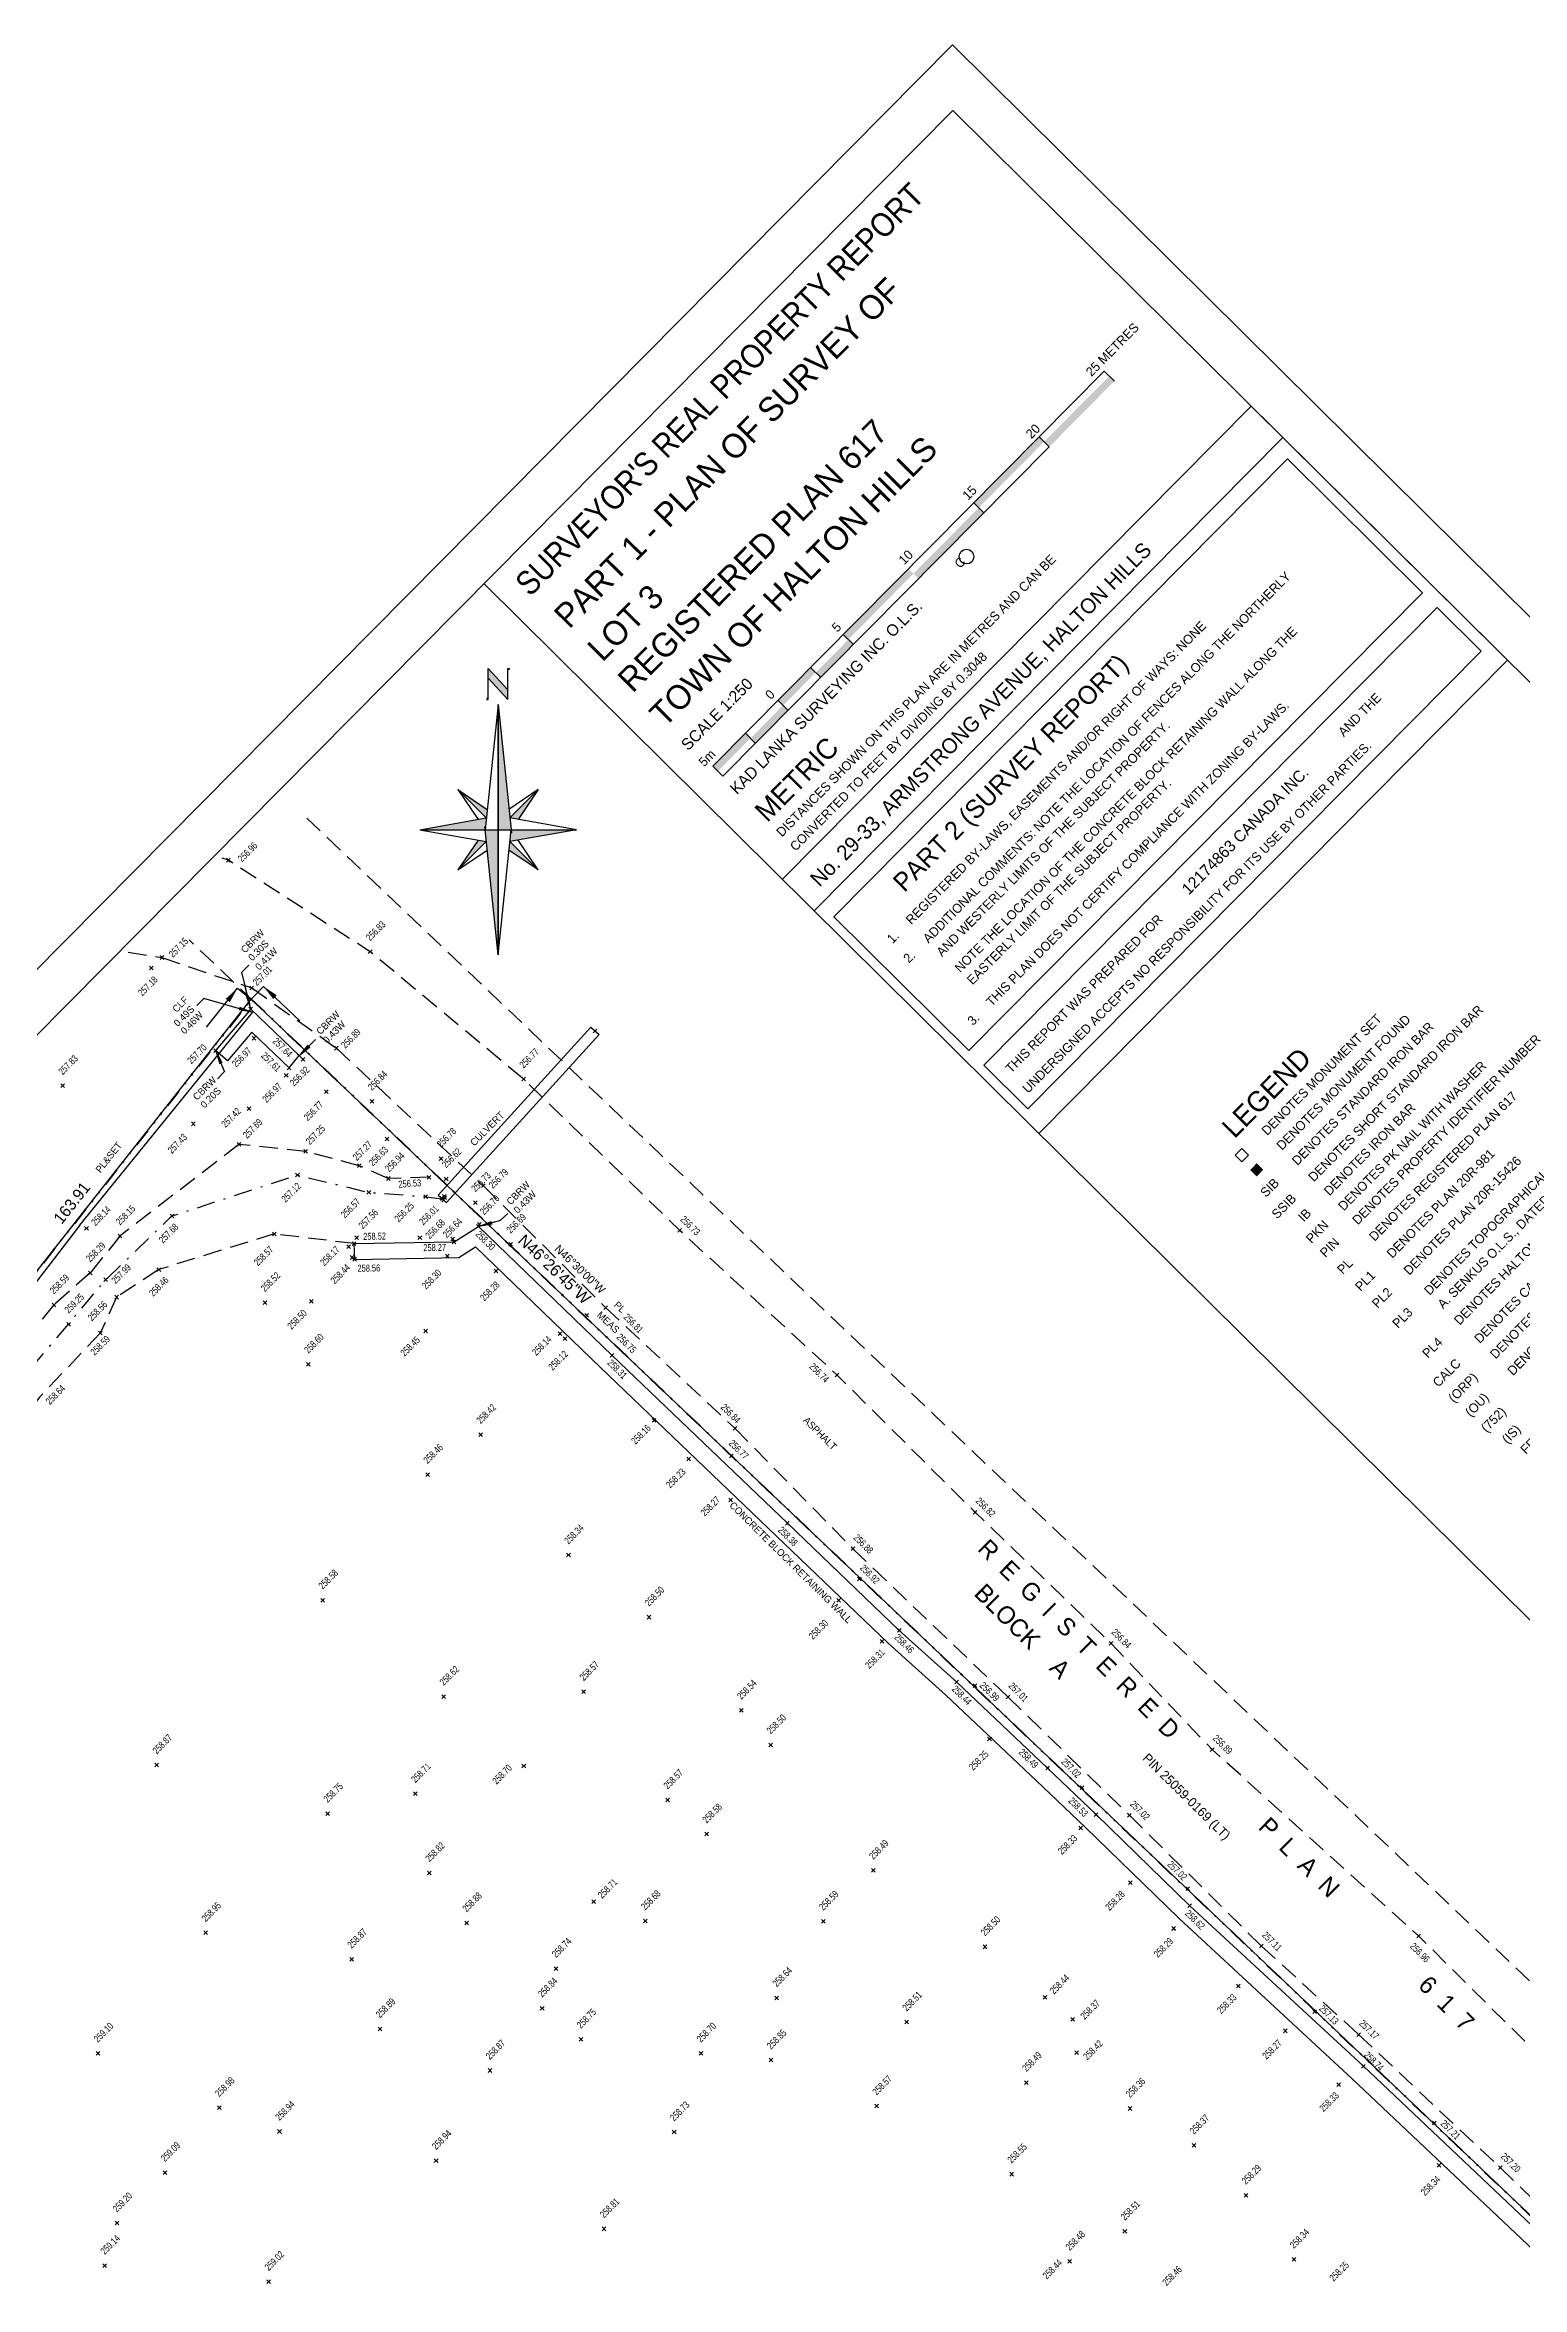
# Model space of a CAD drawing. Header units: metres. Extents: x 588040 to 588395, y 4834075 to 4834430.
# Drawn here: x 588198.2 to 588277.9, y 4834309.5 to 4834430.5 of the extents above; entities that cross this region are included whole.
import ezdxf
from ezdxf.enums import TextEntityAlignment as Align

# ---------------------------------------------------------------- set-up
doc = ezdxf.new("R2010")
doc.units = ezdxf.units.M
doc.header["$LTSCALE"] = 2
doc.header["$PDMODE"] = 3
doc.header["$PDSIZE"] = 0.1
for name, pattern in [('DASH2DOT', [1.25, 0.5, -0.25, 0, -0.25, 0, -0.25]), ('DASHDOT', [1, 0.5, -0.25, 0, -0.25]), ('DASHED', [0.75, 0.5, -0.25])]:
    doc.linetypes.add(name, pattern=pattern)
for name, color, linetype in [('A-BARS', 20, 'Continuous'), ('A-BORDER', 135, 'Continuous'), ('A-LABLE', 30, 'Continuous'), ('A-METHOD', 41, 'Continuous'), ('A-NORTH', 24, 'Continuous'), ('A-SCALE-BAR', 20, 'Continuous'), ('A-TITLE', 7, 'Continuous'), ('A-UL', 4, 'DASHED'), ('A-ULTEXT', 4, 'Continuous'), ('BEARING1', 1, 'Continuous'), ('DISTANCE1', 3, 'Continuous'), ('ELEVATION-ASPHALT', 8, 'Continuous'), ('ELEVATION-DITCH', 141, 'Continuous'), ('ELEVATION-RTWALL', 40, 'Continuous'), ('LINE-ASPHALT', 8, 'DASHED'), ('LINE-BOUNDARY', 2, 'Continuous'), ('LINE-CULVERT', 230, 'Continuous'), ('LINE-DITCH', 141, 'DASHDOT'), ('LINE-FENCE', 11, 'FENCELINE 3'), ('LINE-RTWALL', 40, 'Continuous'), ('LINE-TOP OF BANK', 21, 'DASHED'), ('LINE-WALL', 40, 'Continuous'), ('MSPOINT-ASPHALT', 8, 'Continuous'), ('MSPOINT-DITCH', 141, 'Continuous'), ('MSPOINT-GROUND', 10, 'Continuous'), ('MSPOINT-PIPE', 5, 'Continuous'), ('MSPOINT-RTWALL', 40, 'Continuous')]:
    doc.layers.add(name, color=color, linetype=linetype)
doc.layers.add('ELEVATION-GROUND', color=10, linetype='Continuous', lineweight=5)
doc.layers.add('SP-LIMIT', color=222, linetype='DASH2DOT', lineweight=50)
doc.styles.add('BEARING1', font='MSURVEY.SHX', dxfattribs={"height": 0.375})
doc.styles.add('DISTANCE1', font='MSURVEY.SHX', dxfattribs={"height": 0.375})
doc.styles.add('DS175', font='MSDASHED.SHX', dxfattribs={"height": 1.09375})
doc.styles.add('ELEVATION', font='MSURVEY.SHX', dxfattribs={"width": 0.8, "height": 0.375})
doc.styles.add('LEROY60', font='MSURVEY.SHX', dxfattribs={"height": 0.3})
doc.styles.add('LY100', font='MSURVEY.SHX', dxfattribs={"height": 3})
doc.styles.add('LY175', font='MSURVEY.SHX', dxfattribs={"height": 1.09375})
doc.styles.add('LY240', font='MSURVEY.SHX', dxfattribs={"height": 1.5})
doc.styles.add('TEXT20', font='MSURVEY.SHX', dxfattribs={"height": 1})
doc.styles.add('TEXT25', font='MSURVEY.SHX', dxfattribs={"height": 1.25})
doc.linetypes.add('FENCELINE 3', pattern='A,0.3,-0.05,["X",Standard,S=0.1,R=0,X=0,Y=-0.05],-0.125', length=0.475)

# ---------------------------------------------------------------- blocks, each defined once
blk = doc.blocks.new('NORTH2', base_point=(50.03, 147.73))
for p, q in [((45.77, 203.96), (45.77, 217.24)), ((45.77, 217.24), (54.29, 208.05)), ((45.77, 213.16), (54.29, 203.96)), ((54.29, 203.96), (54.29, 217.24)), ((54.29, 217.24), (54.84, 217.24)), ((54.84, 216.89), (54.29, 216.89)), ((54.84, 217.24), (54.84, 216.89)), ((45.77, 204.31), (45.22, 204.31)), ((45.22, 204.31), (45.22, 203.96)), ((45.22, 203.96), (45.77, 203.96)), ((50.03, 201.71), (44.41, 147.73)), ((50.03, 93.76), (50.03, 201.71)), ((50.03, 201.71), (50.03, 93.76)), ((50.03, 201.71), (55.79, 146.35)), ((32.67, 165.09), (41.4, 152.19)), ((32.67, 165.09), (45.33, 156.53)), ((32.67, 165.09), (44.94, 152.82)), ((67.39, 165.09), (54.73, 156.53)), ((55.12, 152.82), (67.39, 165.09)), ((67.39, 165.09), (58.66, 152.19)), ((16.24, 147.73), (44.94, 152.82)), ((16.24, 147.73), (83.82, 147.73)), ((16.24, 147.73), (44.94, 142.65)), ((50.03, 93.76), (44.27, 149.12)), ((50.03, 93.76), (55.65, 147.73)), ((83.82, 147.73), (55.12, 152.82)), ((83.82, 147.73), (55.12, 142.65)), ((41.4, 143.28), (32.67, 130.38)), ((32.67, 130.38), (44.94, 142.65)), ((32.67, 130.38), (45.33, 138.94)), ((67.39, 130.38), (54.73, 138.94)), ((55.12, 142.65), (67.39, 130.38)), ((67.39, 130.38), (58.66, 143.28))]:
    blk.add_line(p, q)
for points in [[(45.77, 217.24), (45.77, 213.16), (54.29, 208.05), (54.29, 203.96)], [(54.29, 217.24), (54.29, 216.89), (54.84, 217.24), (54.84, 216.89)], [(45.22, 203.96), (45.22, 204.31), (45.77, 203.96), (45.77, 204.31)], [(50.03, 147.74), (55.65, 147.73), (50.03, 201.71)], [(44.94, 152.82), (45.33, 156.53), (32.67, 165.09)], [(55.12, 152.82), (58.66, 152.19), (67.39, 165.09)], [(44.94, 152.82), (44.41, 147.73), (16.24, 147.73)], [(44.41, 147.73), (50.03, 147.73), (50.03, 93.76)], [(55.65, 147.73), (55.12, 142.65), (83.82, 147.73)], [(44.94, 142.65), (41.4, 143.28), (32.67, 130.38)], [(55.12, 142.65), (54.73, 138.94), (67.39, 130.38)]]:
    blk.add_solid(points)
blk = doc.blocks.new('NORTH 2')
at = {"xscale": 0.5, "yscale": 0.5, "zscale": 0.5}
blk.add_blockref('NORTH2', (0, 0), dxfattribs=at)
blk = doc.blocks.new('IB_OPEN')
at = {"layer": 'A-BARS'}
for p, q in [((-0.25, -0.25), (-0.25, 0.25)), ((-0.25, 0.25), (0.25, 0.25)), ((0.25, 0.25), (0.25, -0.25)), ((0.25, -0.25), (-0.25, -0.25))]:
    blk.add_line(p, q, dxfattribs=at)
blk = doc.blocks.new('MMARR')
for p, q in [((0.5, 0), (3, 0.25)), ((0.03, 0), (5, 0)), ((0.5, 0), (3, -0.25))]:
    blk.add_line(p, q)
blk.add_solid([(0.5, 0), (3, 0.25), (0.5, 0), (3, -0.25)])

msp = doc.modelspace()

# ---------------------------------------------------------------- linework, layer by layer
at = {"layer": 'A-BARS'}
msp.add_solid([(588263.25, 4834369.79, -173.06), (588263.6, 4834370.15, -173.06), (588263.6, 4834369.44, -173.06), (588263.95, 4834369.8, -173.06)], dxfattribs=at)
at = {"layer": 'A-BORDER', "color": 1}
for p in [(588040.02, 4834221.38), (588395.05, 4834283.97)]:
    msp.add_line(p, (588247.19, 4834430.47), dxfattribs=at)
at = {"layer": 'A-BORDER', "color": 2}
for p, q in [((588043.55, 4834221.4), (588247.21, 4834426.94)), ((588247.21, 4834426.94), (588391.52, 4834283.95))]:
    msp.add_line(p, q, dxfattribs=at)
at = {"layer": 'A-BORDER', "color": 135}
for p, q in [((588240.8, 4834383.45, 509.08), (588265.26, 4834408.14, 509.08)), ((588265.26, 4834408.14, 509.08), (588272.54, 4834400.92, 509.08)), ((588248.08, 4834376.23, 509.08), (588272.54, 4834400.92, 509.08)), ((588248.88, 4834375.44, 509.08), (588273.34, 4834400.13, 509.08)), ((588273.34, 4834400.13, 509.08), (588275.72, 4834397.77, 509.08)), ((588251.26, 4834373.08, 509.08), (588275.72, 4834397.77, 509.08)), ((588240.8, 4834383.45, 509.08), (588248.08, 4834376.23, 509.08)), ((588248.88, 4834375.44, 509.08), (588251.26, 4834373.08, 509.08))]:
    msp.add_line(p, q, dxfattribs=at)
at = {"layer": 'A-LABLE'}
for p, q in [((588208.86, 4834380.46, -193.01), (588209.23, 4834380.83, -193.01)), ((588206.96, 4834377.49, -0.39), (588208.62, 4834379.59, -0.39)), ((588208.62, 4834379.59, -0.39), (588209.37, 4834379, -0.39)), ((588209.34, 4834378.47), (588208.86, 4834380.46, -193.01)), ((588210.03, 4834379.69, -0.39), (588209.37, 4834379, -0.39)), ((588211.98, 4834377.84, -0.39), (588210.03, 4834379.69, -0.39)), ((588206.43, 4834378.67), (588206.81, 4834379.04)), ((588209.44, 4834378.29, 258.04), (588206.81, 4834379.04)), ((588207.54, 4834374.7), (588207.91, 4834375.08)), ((588222.82, 4834367.08), (588223.2, 4834367.45))]:
    msp.add_line(p, q, dxfattribs=at)
at = {"layer": 'A-LABLE', "color": 30}
for points in [[(588208.21, 4834378.84, -0.39), (588208.62, 4834379.59, -0.39), (588207.99, 4834379.02, -0.39)], [(588210.74, 4834379.21, -0.39), (588210.03, 4834379.69, -0.39), (588210.55, 4834379.01, -0.39)]]:
    msp.add_solid(points, dxfattribs=at)
at = {"layer": 'A-SCALE-BAR', "color": 1}
for p, q in [((588255.38, 4834412.88), (588251.86, 4834409.33)), ((588255.93, 4834412.34), (588255.38, 4834412.88)), ((588255.93, 4834412.34), (588255.38, 4834412.88)), ((588234.26, 4834391.57), (588251.86, 4834409.33)), ((588252.41, 4834408.79), (588234.81, 4834391.03)), ((588252.41, 4834408.79), (588251.86, 4834409.33)), ((588248.89, 4834405.23), (588248.34, 4834405.78)), ((588248.89, 4834405.23), (588248.34, 4834405.78)), ((588241.85, 4834398.13), (588241.3, 4834398.68)), ((588240.09, 4834396.35), (588239.54, 4834396.9)), ((588238.33, 4834394.58), (588237.78, 4834395.13)), ((588236.57, 4834392.8), (588236.02, 4834393.35)), ((588234.81, 4834391.03), (588234.26, 4834391.57))]:
    msp.add_line(p, q, dxfattribs=at)
for points in [[(588252.13, 4834409.06), (588252.41, 4834408.79), (588255.65, 4834412.61), (588255.93, 4834412.34)], [(588248.34, 4834405.78), (588248.61, 4834405.51), (588251.86, 4834409.33), (588252.13, 4834409.06)], [(588245.09, 4834401.96), (588245.37, 4834401.68), (588248.61, 4834405.51), (588248.89, 4834405.23)], [(588241.3, 4834398.68), (588241.58, 4834398.4), (588244.82, 4834402.23), (588245.09, 4834401.96)], [(588239.82, 4834396.63), (588240.09, 4834396.35), (588241.58, 4834398.4), (588241.85, 4834398.13)], [(588237.78, 4834395.13), (588238.06, 4834394.85), (588239.54, 4834396.9), (588239.82, 4834396.63)], [(588236.3, 4834393.08), (588236.57, 4834392.8), (588238.06, 4834394.85), (588238.33, 4834394.58)], [(588234.26, 4834391.57), (588234.54, 4834391.3), (588236.02, 4834393.35), (588236.3, 4834393.08)]]:
    msp.add_solid(points, dxfattribs=at)
at = {"layer": 'A-TITLE', "color": 2}
for p, q in [((588238.02, 4834385.47), (588263.31, 4834410.99)), ((588263.31, 4834410.99), (588276.79, 4834397.62)), ((588239.74, 4834383.77), (588265.02, 4834409.29)), ((588221.92, 4834401.42), (588312.61, 4834311.56)), ((588251.85, 4834371.76), (588277.14, 4834397.28))]:
    msp.add_line(p, q, dxfattribs=at)
at = {"layer": 'A-TITLE', "color": 3}
msp.add_circle((588247.95, 4834402.87), 0.396, dxfattribs=at)
at = {"layer": 'A-UL', "extrusion": (-0.001402, 0.001333, 0.999998)}
msp.add_line((588342.45, 4834265.08, -0.05), (588212.37, 4834388.76, -0.4), dxfattribs=at)
at = {"layer": 'A-UL'}
msp.add_line((588209.51, 4834378.87), (588206.01, 4834382.21), dxfattribs=at)
at = {"layer": 'LINE-ASPHALT', "flags": 128}
msp.add_lwpolyline([(588339.73, 4834263.58), (588333.72, 4834269.12), (588325.87, 4834276.89), (588316.76, 4834285.89), (588309.45, 4834293.16), (588302.35, 4834299.82), (588294.24, 4834307.28), (588286.87, 4834314.28), (588280.67, 4834320.22), (588272.34, 4834328.47), (588261.2, 4834338.53), (588255.74, 4834344.26), (588248.41, 4834351.33), (588240.96, 4834358.74), (588232.48, 4834366.53), (588224.06, 4834374.69), (588215.78, 4834381.56), (588208.13, 4834386.5), (588207.8, 4834386.61)], dxfattribs=at)
at = {"layer": 'LINE-ASPHALT', "elevation": 257.47}
msp.add_lwpolyline([(588202.72, 4834381.54), (588204.55, 4834381.25), (588209.39, 4834379.61), (588213.96, 4834376.36), (588221.89, 4834368.94), (588228.48, 4834362.37), (588235.46, 4834355.86), (588241.82, 4834349.36), (588250.18, 4834341.37), (588256.74, 4834334.99), (588263.86, 4834327.93), (588269.1, 4834323.16), (588276.74, 4834315.98), (588281.45, 4834311.45), (588288.53, 4834304.62), (588296.2, 4834297.25), (588299.67, 4834294), (588305.55, 4834288.87), (588313.5, 4834281.31), (588319.21, 4834275.72), (588324.4, 4834270.98), (588328.07, 4834267.07), (588332.36, 4834262.93), (588334.43, 4834260.66)], dxfattribs=at)
at = {"layer": 'LINE-BOUNDARY'}
for p in [(588107.83, 4834250.33), (588334.05, 4834260.45)]:
    msp.add_line(p, (588209.37, 4834379), dxfattribs=at)
at = {"layer": 'LINE-CULVERT'}
for p, q in [((588219.45, 4834368.44), (588227.69, 4834377.49)), ((588219.89, 4834368.04), (588228.13, 4834377.09)), ((588227.69, 4834377.49), (588228.13, 4834377.09)), ((588219.45, 4834368.44), (588219.89, 4834368.04))]:
    msp.add_line(p, q, dxfattribs=at)
at = {"layer": 'LINE-DITCH', "flags": 128}
msp.add_lwpolyline([(588109.7, 4834249.63), (588112.03, 4834252.38), (588112.09, 4834252.39), (588117.42, 4834259.13), (588122.02, 4834265.07), (588128.12, 4834272.2), (588133.92, 4834280.04), (588137.5, 4834284.66), (588141.4, 4834289.72), (588141.4, 4834289.71), (588146.55, 4834296.45), (588150.86, 4834301.6), (588154.66, 4834305.29), (588158.91, 4834311.43), (588163.81, 4834316.11), (588168.53, 4834324.31), (588174.03, 4834331.24), (588178.83, 4834337.83), (588182.49, 4834341.84), (588185.61, 4834345.01), (588187.31, 4834347.13), (588195.21, 4834356.38), (588201.52, 4834363.88), (588205.09, 4834367.31), (588211.86, 4834369.52), (588215.71, 4834368.58), (588218.78, 4834368.35), (588219.67, 4834368.24)], dxfattribs=at)
at = {"layer": 'LINE-FENCE'}
for q in [(588209.44, 4834378.29, 258.04), (588195.69, 4834361.08, 258.58)]:
    msp.add_line((588200.12, 4834366.81, 258.25), q, dxfattribs=at)
at = {"layer": 'LINE-RTWALL'}
for p, q in [((588209.34, 4834378.47), (588207.44, 4834376.23)), ((588211.95, 4834375.96), (588209.34, 4834378.47)), ((588209.4, 4834377.23), (588208.09, 4834375.68)), ((588211.41, 4834375.3), (588209.4, 4834377.23)), ((588208.09, 4834375.68), (588207.44, 4834376.23)), ((588211.41, 4834375.3), (588211.95, 4834375.96))]:
    msp.add_line(p, q, dxfattribs=at)
at = {"layer": 'LINE-TOP OF BANK', "elevation": 256.53}
msp.add_lwpolyline([(588218.96, 4834369.4), (588216.76, 4834369.33), (588215.19, 4834370.02), (588212.3, 4834370.79), (588208.7, 4834371.17), (588202.29, 4834366.23), (588200.68, 4834364.24), (588198.72, 4834362.51), (588196.14, 4834359.36), (588193.91, 4834356.57)], dxfattribs=at)
at = {"layer": 'LINE-TOP OF BANK'}
msp.add_lwpolyline([(588214.91, 4834365.82), (588210.61, 4834366.34), (588204.38, 4834364.42), (588202.1, 4834362.93), (588201.22, 4834360.99), (588197.97, 4834357.56), (588195.49, 4834354.39), (588190.37, 4834348.6), (588182.13, 4834337.91), (588179.47, 4834333.22), (588174.15, 4834328.25), (588171.13, 4834324), (588164.47, 4834315.3), (588158.68, 4834308.49)], dxfattribs=at)
at = {"layer": 'LINE-WALL'}
for p, q in [((588220.31, 4834365.91), (588221.62, 4834366.75)), ((588221.62, 4834366.75), (588228.83, 4834359.79)), ((588214.91, 4834365.82), (588220.31, 4834365.91)), ((588214.95, 4834364.97), (588214.91, 4834365.82)), ((588214.95, 4834364.97), (588220.57, 4834365.07)), ((588220.57, 4834365.07), (588221.47, 4834365.64)), ((588221.47, 4834365.64), (588228.23, 4834359.11)), ((588228.23, 4834359.11), (588237.69, 4834350.05)), ((588228.83, 4834359.79), (588238.29, 4834350.74)), ((588238.29, 4834350.74), (588244.32, 4834344.96)), ((588237.69, 4834350.05), (588243.72, 4834344.27)), ((588243.72, 4834344.27), (588246.82, 4834341.48)), ((588244.32, 4834344.96), (588247.42, 4834342.17)), ((588247.42, 4834342.17), (588252.32, 4834337.53)), ((588246.82, 4834341.48), (588251.72, 4834336.85)), ((588252.32, 4834337.53), (588254.94, 4834335.02)), ((588251.72, 4834336.85), (588254.35, 4834334.34)), ((588254.94, 4834335.02), (588259.99, 4834330.11)), ((588254.35, 4834334.34), (588259.4, 4834329.43)), ((588259.99, 4834330.11), (588269.36, 4834321.45)), ((588259.4, 4834329.43), (588268.76, 4834320.77)), ((588269.36, 4834321.45), (588282.96, 4834308.57)), ((588268.76, 4834320.77), (588282.37, 4834307.89))]:
    msp.add_line(p, q, dxfattribs=at)
at = {"layer": 'MSPOINT-ASPHALT'}
for p in [(588208.13, 4834386.5, 256.96), (588204.55, 4834381.25, 257.15), (588215.78, 4834381.56, 256.83), (588209.39, 4834379.61, 257.01), (588213.96, 4834376.36, 256.89), (588224.06, 4834374.69, 256.77), (588221.89, 4834368.94, 256.79), (588232.48, 4834366.53, 256.73), (588228.48, 4834362.37, 256.81), (588240.96, 4834358.74, 256.74), (588235.46, 4834355.86, 256.84), (588248.41, 4834351.33, 256.82), (588241.82, 4834349.36, 256.88), (588255.74, 4834344.26, 256.84), (588250.18, 4834341.37, 257.01), (588261.2, 4834338.53, 256.89), (588256.74, 4834334.99, 257.02), (588272.34, 4834328.47, 256.96), (588263.86, 4834327.93, 257.11), (588269.1, 4834323.16, 257.17), (588276.74, 4834315.98, 257.2)]:
    msp.add_point(p, dxfattribs=at)
at = {"layer": 'MSPOINT-DITCH'}
for p in [(588211.86, 4834369.52, 257.12), (588215.71, 4834368.58, 256.57), (588205.09, 4834367.31, 257.68), (588218.78, 4834368.35, 256.25), (588219.67, 4834368.24, 256.01), (588201.52, 4834363.88, 257.99)]:
    msp.add_point(p, dxfattribs=at)
at = {"layer": 'MSPOINT-GROUND'}
for p in [(588203.97, 4834380.69, 257.18), (588209.52, 4834376.9, 256.97), (588212.15, 4834375.76, 256.92), (588211.25, 4834374.9, 256.97), (588199.19, 4834374.33, 257.83), (588213.41, 4834374.01, 256.77), (588215.88, 4834373.49, 256.84), (588206.24, 4834372.28, 257.43), (588209.24, 4834373.1, 257.42), (588208.7, 4834371.17, 257.69), (588212.3, 4834370.79, 257.25), (588216.69, 4834371.46, 256.63), (588215.19, 4834370.02, 257.27), (588219.6, 4834370.4, 256.78), (588216.76, 4834369.33, 256.94), (588218.96, 4834369.4, 256.53), (588219.88, 4834369.31, 256.62), (588221.46, 4834368.02, 256.73), (588200.48, 4834366.64, 258.14), (588202.29, 4834366.23, 258.15), (588210.61, 4834366.34, 258.57), (588215.06, 4834366.14, 257.56), (588218.46, 4834366.14, 256.68), (588220.23, 4834366.07, 256.64), (588221.67, 4834366.86, 256.7), (588214.62, 4834365.65, 258.17), (588214.8, 4834365.07, 258.44), (588219.94, 4834365.15, 258.3), (588223.36, 4834365.78, 256.69), (588200.68, 4834364.24, 258.29), (588204.38, 4834364.42, 258.46), (588222.57, 4834364.34, 258.28), (588198.72, 4834362.51, 258.59), (588202.1, 4834362.93, 258.56), (588210.1, 4834362.63, 258.52), (588212.61, 4834362.71, 258.5), (588199.52, 4834361.46, 259.25), (588218.77, 4834361.1, 258.45), (588227.46, 4834361.95, 256.75), (588201.22, 4834360.99, 258.59), (588226.02, 4834360.96, 258.14), (588226.29, 4834360.69, 258.12), (588212.45, 4834359.31, 258.6), (588231.09, 4834356.29, 258.16), (588221.74, 4834355.51, 258.42), (588232.96, 4834354.2, 258.23), (588235.27, 4834354.36, 256.77), (588218.88, 4834353.36, 258.46), (588235.23, 4834351.99, 258.27), (588226.48, 4834349.02, 258.34), (588213.22, 4834346.58, 258.58), (588242.17, 4834347.73, 256.92), (588230.82, 4834345.67, 258.5), (588241.06, 4834346.58, 258.3), (588243.39, 4834344.36, 258.31), (588248.41, 4834341.98, 256.99), (588219.75, 4834341.39, 258.62), (588227.3, 4834341.65, 258.57), (588235.8, 4834340.64, 258.54), (588237.39, 4834338.78, 258.5), (588249.19, 4834339.1, 258.25), (588204.27, 4834337.7, 258.87), (588224.07, 4834337.64, 258.7), (588218.22, 4834336.15, 258.71), (588231.83, 4834335.81, 258.57), (588254.18, 4834336.48, 257.02), (588213.49, 4834335.08, 258.75), (588233.93, 4834333.97, 258.58), (588254.1, 4834334.3, 258.33), (588218.98, 4834331.88, 258.82), (588242.92, 4834332.01, 258.49), (588256.79, 4834331.35, 258.28), (588259.88, 4834331.03, 257.02), (588227.83, 4834330.33, 258.71), (588206.91, 4834328.65, 258.95), (588220.98, 4834329.18, 258.88), (588230.62, 4834329.29, 258.68), (588240.22, 4834329.26, 258.59), (588259.12, 4834328.89, 258.29), (588259.12, 4834328.88, 258.31), (588248.95, 4834327.89, 258.5), (588214.78, 4834327.22, 258.87), (588225.81, 4834326.71, 258.74), (588237.71, 4834325.13, 258.64), (588252.18, 4834325.17, 258.44), (588262.62, 4834325.77, 258.33), (588225.06, 4834324.57, 258.84), (588244.72, 4834323.83, 258.51), (588253.68, 4834323.98, 258.37), (588266.73, 4834324.39, 257.13), (588216.31, 4834323.46, 258.89), (588227.15, 4834322.9, 258.75), (588265.14, 4834323.36, 258.27), (588201.1, 4834322.15, 259.1), (588222.24, 4834321.22, 258.87), (588233.62, 4834322.15, 258.7), (588237.41, 4834321.78, 258.85), (588253.89, 4834322.18, 258.42), (588251.18, 4834320.57, 258.49), (588268.03, 4834320.45, 258.33), (588207.64, 4834319.21, 258.98), (588243.1, 4834319.3, 258.57), (588256.77, 4834319.17, 258.36), (588210.89, 4834317.93, 258.94), (588232.18, 4834317.9, 258.73), (588273.18, 4834318.39, 257.21), (588219.34, 4834316.36, 258.94), (588260.22, 4834317.18, 258.37), (588204.71, 4834315.71, 259.09), (588250.38, 4834315.63, 258.55), (588273.44, 4834316.11, 258.34), (588263.02, 4834314.49, 258.29), (588202.12, 4834312.99, 259.2), (588228.4, 4834312.68, 258.81), (588256.49, 4834312.55, 258.51), (588201.46, 4834310.69, 259.14), (588253.52, 4834310.92, 258.48), (588265.61, 4834311.03, 258.34), (588210.31, 4834309.83, 259.02)]:
    msp.add_point(p, dxfattribs=at)
at = {"layer": 'MSPOINT-PIPE'}
for p in [(588227.91, 4834377.29, 256.05), (588219.78, 4834368.37, 256.28), (588219.66, 4834368.26, 255.77), (588219.75, 4834368.18, 255.79), (588219.79, 4834368.29, 256.3)]:
    msp.add_point(p, dxfattribs=at)
at = {"layer": 'MSPOINT-RTWALL'}
for p in [(588209.34, 4834378.47, 257.75), (588207.44, 4834376.23, 257.7), (588211.95, 4834375.96, 257.64), (588211.41, 4834375.3, 257.61), (588221.62, 4834366.75, 258.3), (588214.91, 4834365.82, 258.52), (588214.95, 4834364.97, 258.56), (588220.31, 4834365.91, 258.27), (588228.83, 4834359.79, 258.31), (588238.29, 4834350.74, 258.38), (588244.32, 4834344.96, 258.46), (588247.42, 4834342.17, 258.44), (588252.32, 4834337.53, 258.49), (588254.94, 4834335.02, 258.53), (588259.99, 4834330.11, 258.62), (588269.36, 4834321.45, 258.74)]:
    msp.add_point(p, dxfattribs=at)
at = {"layer": 'SP-LIMIT'}
msp.add_lwpolyline([(588107.83, 4834250.33), (588209.37, 4834379), (588334.05, 4834260.45), (588310.72, 4834247.59, 0.070682), (588206.3, 4834169.04), (588197.97, 4834160.63)], format="xyb", close=True, dxfattribs=at)

# ---------------------------------------------------------------- block references
at = {"layer": 'A-BARS', "rotation": 45.26363660386469}
msp.add_blockref('IB_OPEN', (588262.8, 4834370.59, -173.06), dxfattribs=at)
at = {"layer": 'A-LABLE', "xscale": 0.2499999999999999, "yscale": 0.2499999999999999, "zscale": 0.2499999999999999}
for p, rotation in [((588209.34, 4834378.46), 103.6437997852642), ((588209.45, 4834378.29, 258.04), 164.0953267696816), ((588207.44, 4834376.24), 292.3292327829932), ((588211.95, 4834375.95), 44.65049972709166), ((588221.62, 4834366.75), 15.17407365000432)]:
    msp.add_blockref('MMARR', p, dxfattribs=dict(at, rotation=rotation))
at = {"layer": 'A-NORTH', "xscale": 0.25, "yscale": 0.25, "zscale": 0.25}
msp.add_blockref('NORTH 2', (588222.68, 4834388.14), dxfattribs=at)

# ---------------------------------------------------------------- texts
at = {"layer": 'A-LABLE', "style": 'DISTANCE1'}
for s, p in [('CBRW', (588209.57, 4834382)), ('0.30S', (588209.89, 4834381.5)), ('0.41W', (588210.31, 4834381.05)), ('CLF', (588205.67, 4834378.59)), ('0.49S', (588205.87, 4834377.96)), ('0.46W', (588206.29, 4834377.6)), ('CBRW', (588213.64, 4834377.6)), ('0.43W', (588213.97, 4834377.1)), ('CBRW', (588206.98, 4834374.06)), ('0.20S', (588207.31, 4834373.56)), ('CBRW', (588223.9, 4834368.42)), ('0.43W', (588224.26, 4834367.93))]:
    msp.add_text(s, height=0.375, rotation=45.1366, dxfattribs=at).set_placement(p, align=Align.CENTER)
at = {"layer": 'A-LABLE', "style": 'LEROY60'}
for s, rotation, p in [('CULVERT', 45.2637, (588221.4, 4834371.05, -224.39)), ('ASPHALT', 315.2637, (588239.11, 4834356.25, -224.39)), ('CONCRETE BLOCK RETAINING WALL', 315.2637, (588235.13, 4834351.67, -224.39))]:
    msp.add_text(s, height=0.375, rotation=rotation, dxfattribs=at).set_placement(p)
at = {"layer": 'A-METHOD', "style": 'LEROY60'}
for s, rotation, p in [('PL&SET', 51.7205, (588201.23, 4834369.6, -683.96)), ('PL', 316.4452, (588228.9, 4834362.47, -683.96)), ('MEAS', 316.4452, (588227.98, 4834361.93, -943.91))]:
    msp.add_text(s, height=0.375, rotation=rotation, dxfattribs=at).set_placement(p)
at = {"layer": 'A-METHOD', "style": 'BEARING1'}
msp.add_text('N46°30\'00"W', height=0.4375, rotation=316.4452, dxfattribs=at).set_placement((588226.95, 4834364.28, -346.13), align=Align.CENTER)
at = {"layer": 'A-SCALE-BAR', "color": 30, "lineweight": 0, "style": 'TEXT20'}
for s, p in [('25 METRES', (588254.69, 4834412.55)), ('20', (588251.45, 4834409.2)), ('15', (588248.03, 4834405.88)), ('10', (588244.59, 4834402.4)), ('5', (588240.98, 4834398.76)), ('0', (588237.39, 4834395.13)), ('5m', (588233.8, 4834391.51))]:
    msp.add_text(s, height=0.498, rotation=45.2636, dxfattribs=at).set_placement(p)
at = {"layer": 'A-SCALE-BAR', "color": 3, "style": 'TEXT25'}
for s, p in [('KAD LANKA SURVEYING INC. O.L.S.', (588235.57, 4834390)), ('SCALE 1:250', (588232.93, 4834392.37))]:
    msp.add_text(s, height=0.6219, rotation=45.2636, dxfattribs=at).set_placement(p)
at = {"layer": 'A-TITLE', "color": 2, "style": 'LY240', "width": 0.9}
msp.add_text("SURVEYOR'S REAL PROPERTY REPORT", height=1.2875, rotation=45.2636, dxfattribs=at).set_placement((588224.41, 4834400.67, -164.54))
at = {"layer": 'A-TITLE', "color": 2}
for s, height, style, p in [('PART 1 - PLAN OF SURVEY OF', 1.3, 'LY240', (588226.51, 4834398.93, -164.54)), ('REGISTERED PLAN 617', 1.3, 'LY240', (588229.94, 4834395.47, -164.54)), ('TOWN OF HALTON HILLS', 1.3, 'LY240', (588231.66, 4834393.61, -164.54)), ('LOT 3', 1.3, 'LY240', (588228.31, 4834397.14, -164.54)), ('METRIC', 1.094, 'LY175', (588237.2, 4834388.49)), ('LEGEND', 1.094, 'LY175', (588262.4, 4834371.44, 27.39))]:
    msp.add_text(s, height=height, rotation=45.2636, dxfattribs=dict(at, style=style)).set_placement(p)
at = {"layer": 'A-TITLE', "color": 3}
for s, height, style, p in [('No. 29-33, ARMSTRONG AVENUE, HALTON HILLS', 0.8125, 'LY175', (588240.02, 4834385.01, 509.08)), ('  C', 0.498, 'LY100', (588247.34, 4834401.94)), ('PART 2 (SURVEY REPORT)', 0.9939, 'LY175', (588244.6, 4834384.73, 509.08))]:
    msp.add_text(s, height=height, rotation=45.2636, dxfattribs=dict(at, style=style)).set_placement(p)
at = {"layer": 'A-TITLE', "color": 1, "style": 'LY100'}
for s, height, p in [('DISTANCES SHOWN ON THIS PLAN ARE IN METRES AND CAN BE', 0.4999, (588237.99, 4834387.72)), ('ADDITIONAL COMMENTS: NOTE THE LOCATION OF FENCES ALONG THE NORTHERLY ', 0.5, (588245.9, 4834381.99, 509.08)), ('REGISTERED BY-LAWS, EASEMENTS AND/OR RIGHT OF WAYS: NONE', 0.5, (588244.97, 4834382.99, 509.08)), ('NOTE THE LOCATION OF THE CONCRETE BLOCK RETAINING WALL ALONG THE ', 0.5, (588247.61, 4834380.4, 509.08)), ('CONVERTED TO FEET BY DIVIDING BY 0.3048', 0.4999, (588238.73, 4834386.95)), ('AND THE', 0.5, (588268.3, 4834393.13, 509.08)), ('AND WESTERLY LIMITS OF THE SUBJECT PROPERTY.', 0.5, (588246.63, 4834381.26, 509.08)), ('THIS PLAN DOES NOT CERTIFY COMPLIANCE WITH ZONING BY-LAWS.', 0.5, (588249.31, 4834378.57, 509.08)), (' UNDERSIGNED ACCEPTS NO RESPONSIBILITY FOR ITS USE BY OTHER PARTIES.', 0.5, (588251.14, 4834373.76, 509.08)), ('EASTERLY LIMIT OF THE SUBJECT PROPERTY.', 0.5, (588248.27, 4834379.74, 509.08)), ('THIS REPORT WAS PREPARED FOR  ', 0.5, (588250.36, 4834374.98, 509.08)), ('1.', 0.5, (588243.96, 4834381.97, 509.08)), ('2.', 0.5, (588244.84, 4834380.92, 509.08)), ('DENOTES MONUMENT SET', 0.4999, (588264.17, 4834371.62, -173.06)), ('DENOTES SHORT STANDARD IRON BAR', 0.4999, (588266.69, 4834369.12, -173.06)), ('3.', 0.5, (588248.3, 4834377.55, 509.08)), ('DENOTES MONUMENT FOUND', 0.4999, (588264.97, 4834370.82, -173.06)), ('DENOTES STANDARD IRON BAR', 0.4999, (588265.8, 4834370, -173.06)), ('DENOTES PROPERTY IDENTIFIER NUMBER', 0.4999, (588269.06, 4834366.8, -173.06)), ('DENOTES PK NAIL WITH WASHER', 0.4999, (588268.3, 4834367.55, -173.06)), ('DENOTES IRON BAR', 0.4999, (588267.53, 4834368.37, -173.06)), ('DENOTES REGISTERED PLAN 617', 0.4999, (588269.96, 4834365.91, -173.06)), ('DENOTES TOPOGRAPHICAL SURVEY BY TOM', 0.4999, (588272.93, 4834363, -173.06)), ('A. SENKUS O.L.S., DATED AUGUST 6, 2013.', 0.4999, (588273.66, 4834362.27, -173.06)), ('DENOTES HALTON CONDOMINIUM PLAN 68', 0.4999, (588274.55, 4834361.39, -173.06)), ('DENOTES PLAN 20R-981', 0.4999, (588270.92, 4834365, -173.06)), ('DENOTES PLAN 20R-15426', 0.4999, (588271.83, 4834364.08, -173.06)), ('DENOTES CALCULATED FROM PL AND PL2', 0.4999, (588275.64, 4834360.4, 113.44)), ('SIB', 0.5, (588264.1, 4834368.28, -173.06)), ('SSIB', 0.5, (588264.71, 4834367.12, -173.06)), ('DENOTES OBSERVED REFERENCE POINT', 0.4999, (588276.49, 4834359.56, 113.44)), ('IB', 0.5, (588266.14, 4834366.96, -173.06)), ('PKN', 0.5, (588266.56, 4834365.8, -173.06)), ('PIN', 0.5, (588267.32, 4834365.04, -173.06)), ('PL', 0.5, (588268.25, 4834364.13, -173.06)), ('DENOTES ORIGIN UNKNOWN', 0.4999, (588277.43, 4834358.67, 113.44)), ('PL1', 0.5, (588269.21, 4834363.21, -173.06)), ('PL2', 0.5, (588270.12, 4834362.3, -173.06)), ('PL3', 0.5, (588271.22, 4834361.22, -173.06)), ('PL4', 0.5, (588272.84, 4834359.61, -173.06)), ('CALC', 0.5, (588273.4, 4834358.04, 113.44)), ('(ORP)', 0.5, (588274.24, 4834357.21, 113.44)), ('(OU)', 0.5, (588275.15, 4834356.44, 113.44)), ('(752)', 0.5, (588276, 4834355.6, 113.44)), ('(IS)', 0.5, (588277.13, 4834354.99, 113.44)), ('FF', 0.5, (588278.13, 4834354.42, -14.06))]:
    msp.add_text(s, height=height, rotation=45.2636, dxfattribs=at).set_placement(p)
at = {"layer": 'A-TITLE', "color": 51, "style": 'LY240'}
msp.add_text('12174863 CANADA INC.', height=0.62, rotation=45.2636, dxfattribs=at).set_placement((588259.94, 4834384.59, 509.08))
at = {"layer": 'A-ULTEXT', "style": 'DS175'}
for s, p in [('R  E  G  I  S  T  E  R  E  D                   P  L  A  N                   6  1  7', (588248.49, 4834349.3, -38.62)), ('BLOCK    A', (588248.3, 4834346.89, -38.62))]:
    msp.add_text(s, height=0.95, rotation=315.2638, dxfattribs=at).set_placement(p)
msp.add_text('PIN 25059-0169 (LT)', height=0.5, rotation=315.4416, dxfattribs=at).set_placement((588259.78, 4834335.95), align=Align.MIDDLE)
at = {"layer": 'BEARING1', "color": 3, "style": 'BEARING1'}
msp.add_text('N46°26\'45"W', height=0.625, rotation=316.4452, dxfattribs=at).set_placement((588225.51, 4834364.21, -606.08), align=Align.CENTER)
at = {"layer": 'DISTANCE1', "color": 3, "style": 'DISTANCE1'}
msp.add_text('163.91', height=0.625, rotation=51.7205, dxfattribs=at).set_placement((588199.44, 4834368.21, -346.13), align=Align.TOP_CENTER)
at = {"layer": 'ELEVATION-ASPHALT', "style": 'ELEVATION', "width": 0.8}
for s, rotation, p in [('256.96', 45.2639, (588208.87, 4834386.37)), ('256.83', 45.2639, (588215.78, 4834382.12)), ('257.15', 45.2639, (588205.14, 4834381.22)), ('257.01', 45.2639, (588209.67, 4834379.7)), ('256.89', 45.2639, (588214.44, 4834376.32)), ('256.77', 45.2639, (588224.06, 4834375.25)), ('256.79', 45.2639, (588222.4, 4834368.76)), ('256.73', 315.2639, (588232.48, 4834367.09)), ('256.81', 315.2639, (588229.41, 4834361.82)), ('256.74', 315.2639, (588239.44, 4834359.15)), ('256.84', 315.2639, (588234.66, 4834356.96)), ('256.82', 315.2639, (588248.41, 4834351.9)), ('256.88', 315.2639, (588241.82, 4834349.92)), ('256.84', 315.2639, (588255.74, 4834344.82)), ('257.01', 315.2639, (588250.18, 4834341.93)), ('256.89', 315.2639, (588261.2, 4834339.1)), ('257.02', 315.2639, (588256.74, 4834335.55)), ('257.11', 315.2639, (588263.86, 4834328.49)), ('256.96', 315.2639, (588271.84, 4834327.88)), ('257.17', 315.2639, (588269.1, 4834323.72)), ('257.20', 315.2639, (588276.74, 4834316.55))]:
    msp.add_text(s, height=0.375, rotation=rotation, dxfattribs=at).set_placement(p)
at = {"layer": 'ELEVATION-DITCH', "style": 'ELEVATION', "width": 0.8}
for s, p in [('257.12', (588211.22, 4834368.01)), ('256.57', (588214.42, 4834367.17)), ('256.25', (588217.32, 4834366.95)), ('256.01', (588218.65, 4834366.79)), ('257.68', (588204.61, 4834365.81)), ('257.99', (588202.05, 4834363.62))]:
    msp.add_text(s, height=0.375, rotation=45.2639, dxfattribs=at).set_placement(p)
at = {"layer": 'ELEVATION-GROUND', "style": 'ELEVATION', "width": 0.8}
for s, rotation, p in [('257.18', 45.2639, (588203.49, 4834379.14)), ('257.83', 45.2639, (588199.19, 4834374.89)), ('256.97', 45.2639, (588208.55, 4834375.31)), ('256.97', 45.2639, (588210.19, 4834373.39)), ('256.92', 45.2639, (588211.68, 4834374.28)), ('256.84', 45.2639, (588215.88, 4834374.05)), ('256.77', 45.2639, (588212.42, 4834372.41)), ('257.42', 45.2639, (588207.98, 4834372.05)), ('257.69', 45.2639, (588209.14, 4834371.46)), ('257.25', 45.2639, (588212.53, 4834371.12)), ('257.43', 45.2639, (588205.08, 4834370.64)), ('257.27', 45.2639, (588215.06, 4834370.26)), ('256.63', 45.2639, (588215.93, 4834369.97)), ('256.78', 45.2639, (588219.6, 4834370.97)), ('256.62', 45.2639, (588219.88, 4834369.87)), ('256.94', 45.2639, (588216.81, 4834369.65)), ('256.73', 45.2639, (588221.46, 4834368.58)), ('256.53', 4.2589, (588217.32, 4834368.83)), ('258.14', 45.2639, (588200.96, 4834366.75)), ('258.15', 45.2639, (588202.29, 4834366.79)), ('257.56', 45.2639, (588215.38, 4834366.58)), ('256.70', 45.2639, (588221.93, 4834367.34)), ('256.69', 45.2639, (588223.36, 4834366.34)), ('256.68', 45.2639, (588218.99, 4834366.04)), ('256.64', 45.2639, (588219.92, 4834366.1)), ('258.29', 45.2639, (588200.68, 4834364.8)), ('258.57', 45.2639, (588209.73, 4834364.59)), ('258.17', 45.2639, (588213.31, 4834364.59)), ('258.59', 45.2639, (588198.72, 4834363.07)), ('258.46', 45.2639, (588204.08, 4834362.94)), ('258.52', 45.2639, (588210.1, 4834363.19)), ('258.44', 45.2639, (588213.87, 4834363.62)), ('258.30', 45.2639, (588218.8, 4834363.33)), ('258.28', 45.2639, (588221.94, 4834362.69)), ('259.25', 45.2639, (588199.52, 4834362.03)), ('258.56', 45.2639, (588200.77, 4834361.62)), ('258.50', 45.2639, (588211.54, 4834361.16)), ('258.59', 45.2639, (588200.92, 4834359.76)), ('258.60', 45.2639, (588212.45, 4834359.87)), ('258.45', 45.2639, (588217.64, 4834359.71)), ('258.14', 45.2639, (588224.74, 4834359.75)), ('258.12', 45.2639, (588225.62, 4834358.95)), ('256.75', 315.2639, (588229.04, 4834360.74)), ('258.64', 45.2639, (588198.5, 4834357.1)), ('258.42', 45.2639, (588221.74, 4834356.07)), ('258.16', 45.2639, (588230.09, 4834354.96)), ('256.77', 315.2639, (588235.1, 4834355.01)), ('258.46', 45.2639, (588218.88, 4834353.92)), ('258.23', 45.2639, (588231.97, 4834352.6)), ('258.27', 45.2639, (588233.83, 4834351.09)), ('258.34', 45.2639, (588226.48, 4834349.58)), ('258.58', 45.2639, (588213.22, 4834347.15)), ('256.92', 315.2639, (588242.17, 4834348.29)), ('258.50', 45.2639, (588230.82, 4834346.23)), ('258.30', 45.2639, (588239.66, 4834344.44)), ('258.57', 45.2639, (588227.3, 4834342.21)), ('258.31', 45.2639, (588242.71, 4834342.86)), ('258.62', 45.2639, (588219.75, 4834341.95)), ('258.54', 45.2639, (588235.8, 4834341.2)), ('256.99', 315.2639, (588248.63, 4834341.95)), ('258.50', 45.2639, (588237.39, 4834339.34)), ('258.87', 45.2639, (588204.27, 4834338.26)), ('258.25', 45.2639, (588248.31, 4834337.38)), ('258.71', 45.2639, (588218.22, 4834336.71)), ('258.70', 45.2639, (588222.6, 4834336.63)), ('258.57', 45.2639, (588231.83, 4834336.37)), ('257.02', 315.2639, (588253.03, 4834337.83)), ('258.75', 45.2639, (588213.49, 4834335.64)), ('258.58', 45.2639, (588233.93, 4834334.53)), ('258.82', 45.2639, (588218.98, 4834332.44)), ('258.49', 45.2639, (588242.92, 4834332.57)), ('258.33', 45.2639, (588253.1, 4834332.84)), ('257.02', 315.2639, (588258.75, 4834332.3)), ('258.71', 45.2639, (588228.29, 4834330.47)), ('258.95', 45.2639, (588206.91, 4834329.21)), ('258.88', 45.2639, (588220.98, 4834329.74)), ('258.68', 45.2639, (588230.62, 4834329.85)), ('258.59', 45.2639, (588240.22, 4834329.83)), ('258.28', 45.2639, (588255.66, 4834329.81)), ('258.87', 45.2639, (588214.78, 4834327.78)), ('258.50', 45.2639, (588248.95, 4834328.45)), ('258.74', 45.2639, (588225.81, 4834327.28)), ('258.29', 45.2639, (588258.27, 4834327.28)), ('258.84', 45.2639, (588225.06, 4834325.14)), ('258.64', 45.2639, (588237.71, 4834325.7)), ('258.44', 45.2639, (588252.67, 4834325.31)), ('258.89', 45.2639, (588216.31, 4834324.03)), ('258.51', 45.2639, (588244.72, 4834324.39)), ('258.37', 45.2639, (588254.32, 4834323.94)), ('258.33', 45.2639, (588261.69, 4834324.25)), ('259.10', 45.2639, (588201.1, 4834322.71)), ('258.75', 45.2639, (588227.15, 4834323.46)), ('258.70', 45.2639, (588233.62, 4834322.71)), ('257.13', 315.2639, (588266.93, 4834324.52)), ('258.87', 45.2639, (588222.24, 4834321.78)), ('258.85', 45.2639, (588237.41, 4834322.34)), ('258.42', 45.2639, (588254.47, 4834321.76)), ('258.27', 45.2639, (588264.13, 4834321.79)), ('258.49', 45.2639, (588251.18, 4834321.13)), ('258.98', 45.2639, (588207.64, 4834319.77)), ('258.57', 45.2639, (588243.1, 4834319.86)), ('258.36', 45.2639, (588256.77, 4834319.73)), ('258.94', 45.2639, (588210.89, 4834318.49)), ('258.73', 45.2639, (588232.18, 4834318.46)), ('258.37', 45.2639, (588260.22, 4834317.75)), ('258.33', 45.2639, (588267.21, 4834318.96)), ('258.94', 45.2639, (588219.34, 4834316.92)), ('257.21', 315.2639, (588273.49, 4834318.32)), ('259.09', 45.2639, (588204.71, 4834316.27)), ('258.55', 45.2639, (588250.38, 4834316.19)), ('258.29', 45.2639, (588263.02, 4834315.05)), ('258.34', 45.2639, (588272.68, 4834314.44)), ('259.20', 45.2639, (588202.12, 4834313.55)), ('258.81', 45.2639, (588228.4, 4834313.24)), ('258.51', 45.2639, (588256.49, 4834313.11)), ('259.14', 45.2639, (588201.46, 4834311.26)), ('258.48', 45.2639, (588253.52, 4834311.48)), ('258.34', 45.2639, (588265.61, 4834311.59)), ('259.02', 45.2639, (588210.31, 4834310.39)), ('258.44', 45.2639, (588252.28, 4834309.94)), ('258.46', 45.2639, (588258.74, 4834309.58)), ('258.25', 45.2639, (588267.75, 4834309.82))]:
    msp.add_text(s, height=0.375, rotation=rotation, dxfattribs=at).set_placement(p)
at = {"layer": 'ELEVATION-RTWALL', "style": 'ELEVATION', "width": 0.8}
for s, rotation, p in [('257.64', 315.2639, (588210.49, 4834376.7)), ('257.70', 45.2639, (588206.14, 4834375.48)), ('257.61', 315.2639, (588209.87, 4834375.92)), ('258.52', 0.9975, (588215.41, 4834366.02)), ('258.30', 315.2639, (588221.43, 4834366.29)), ('258.27', 0.9975, (588218.65, 4834365.41)), ('258.56', 0.9975, (588215.1, 4834364.3)), ('258.31', 315.2639, (588228.54, 4834359.35)), ('258.38', 315.2639, (588237.75, 4834350.33)), ('258.46', 315.2639, (588244.02, 4834344.55)), ('258.44', 315.2639, (588247.13, 4834341.76)), ('258.49', 315.2639, (588250.73, 4834338.35)), ('258.53', 315.2639, (588253.41, 4834335.73)), ('258.62', 315.2639, (588259.71, 4834329.65)), ('258.74', 315.2639, (588269.36, 4834322.02))]:
    msp.add_text(s, height=0.375, rotation=rotation, dxfattribs=at).set_placement(p)

doc.saveas('drawing.dxf')
